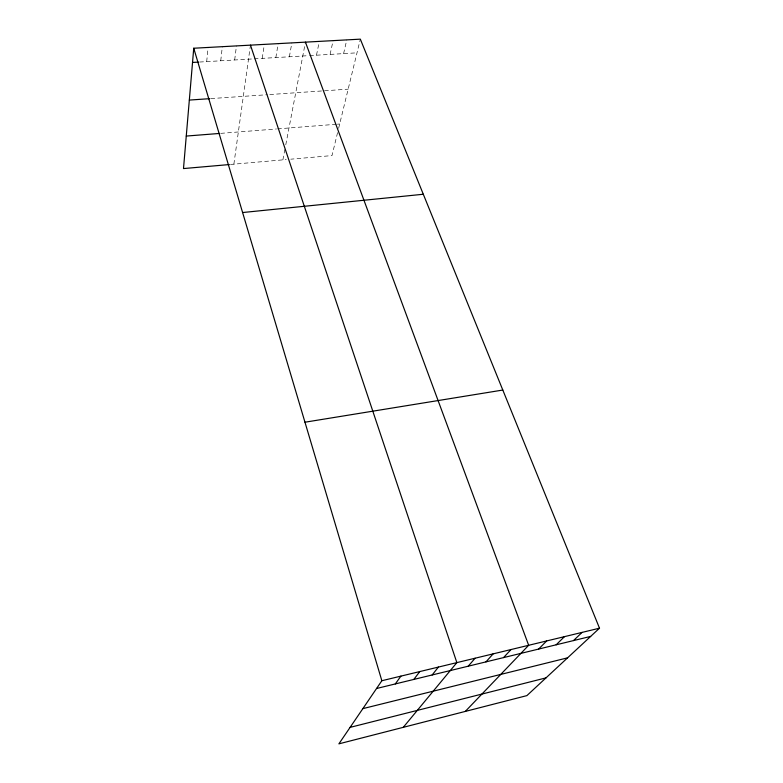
<?xml version="1.0" encoding="UTF-8"?>
<svg xmlns="http://www.w3.org/2000/svg" width="783" height="783" viewBox="0 0 783 783"><rect width="100%" height="100%" fill="white"/><g stroke="black" fill="none" stroke-linecap="round" stroke-linejoin="round"><path stroke-width="0.59" stroke-dasharray="3.92 2.94" d="M206.692 61.612L208.092 47.45M220.737 60.8L222.323 46.677M234.675 59.978L236.446 45.903M233.872 164.156L250.296 46.305M262.227 58.373L264.36 44.386M275.851 57.58L278.161 43.633M289.367 56.787L291.853 42.879M282.878 159.879L284.875 149.484M285.775 144.767L305.439 42.145M316.489 55.201L319.317 41.382M330.103 54.409L333.098 40.638M343.6 53.616L346.771 39.894M337.581 132.611L331.992 155.582L290.777 159.184M338.628 128.314L360.053 40.295M230.476 164.459L286.265 159.575M220.757 133.355L276.468 128.97M277.603 128.882L336.259 124.272M337.395 124.184L339.675 124.008M210.881 98.589L267.336 94.714M269.724 94.547L322.146 90.945M324.514 90.789L348.161 89.164M199.606 62.033L253.085 58.911M254.221 58.842L308.492 55.671M309.637 55.603L356.999 52.833"/><path stroke-width="1.17" d="M599.504 628.191L381.85 680.73L338.892 743.85L526.89 695.617L599.504 628.191L360.327 39.15L193.744 48.233L183.496 168.57L229.341 164.557M395.298 683.941L400.916 676.13M413.825 679.429L419.766 671.579M432.157 674.975L438.411 667.077M403.265 727.338L456.861 662.624L250.462 45.14M468.224 666.196L475.105 658.229M485.979 661.88L493.143 653.864M503.538 657.603L511.005 649.557M465.288 711.424L528.662 645.29L305.439 42.145M538.635 649.068L546.661 640.944M556.155 644.8L564.474 636.648M573.499 640.582L582.082 632.4M350.118 727.368L545.996 677.882M362.862 708.635L567.577 657.837M376.574 688.492L590.656 636.413M304.969 422.213L502.803 390.042M242.603 212.536L423.309 194.253M186.266 136.066L219.583 133.443M189.329 100.077L209.756 98.668M192.53 62.444L198.432 62.102M193.744 48.233L381.85 680.73"/></g></svg>
